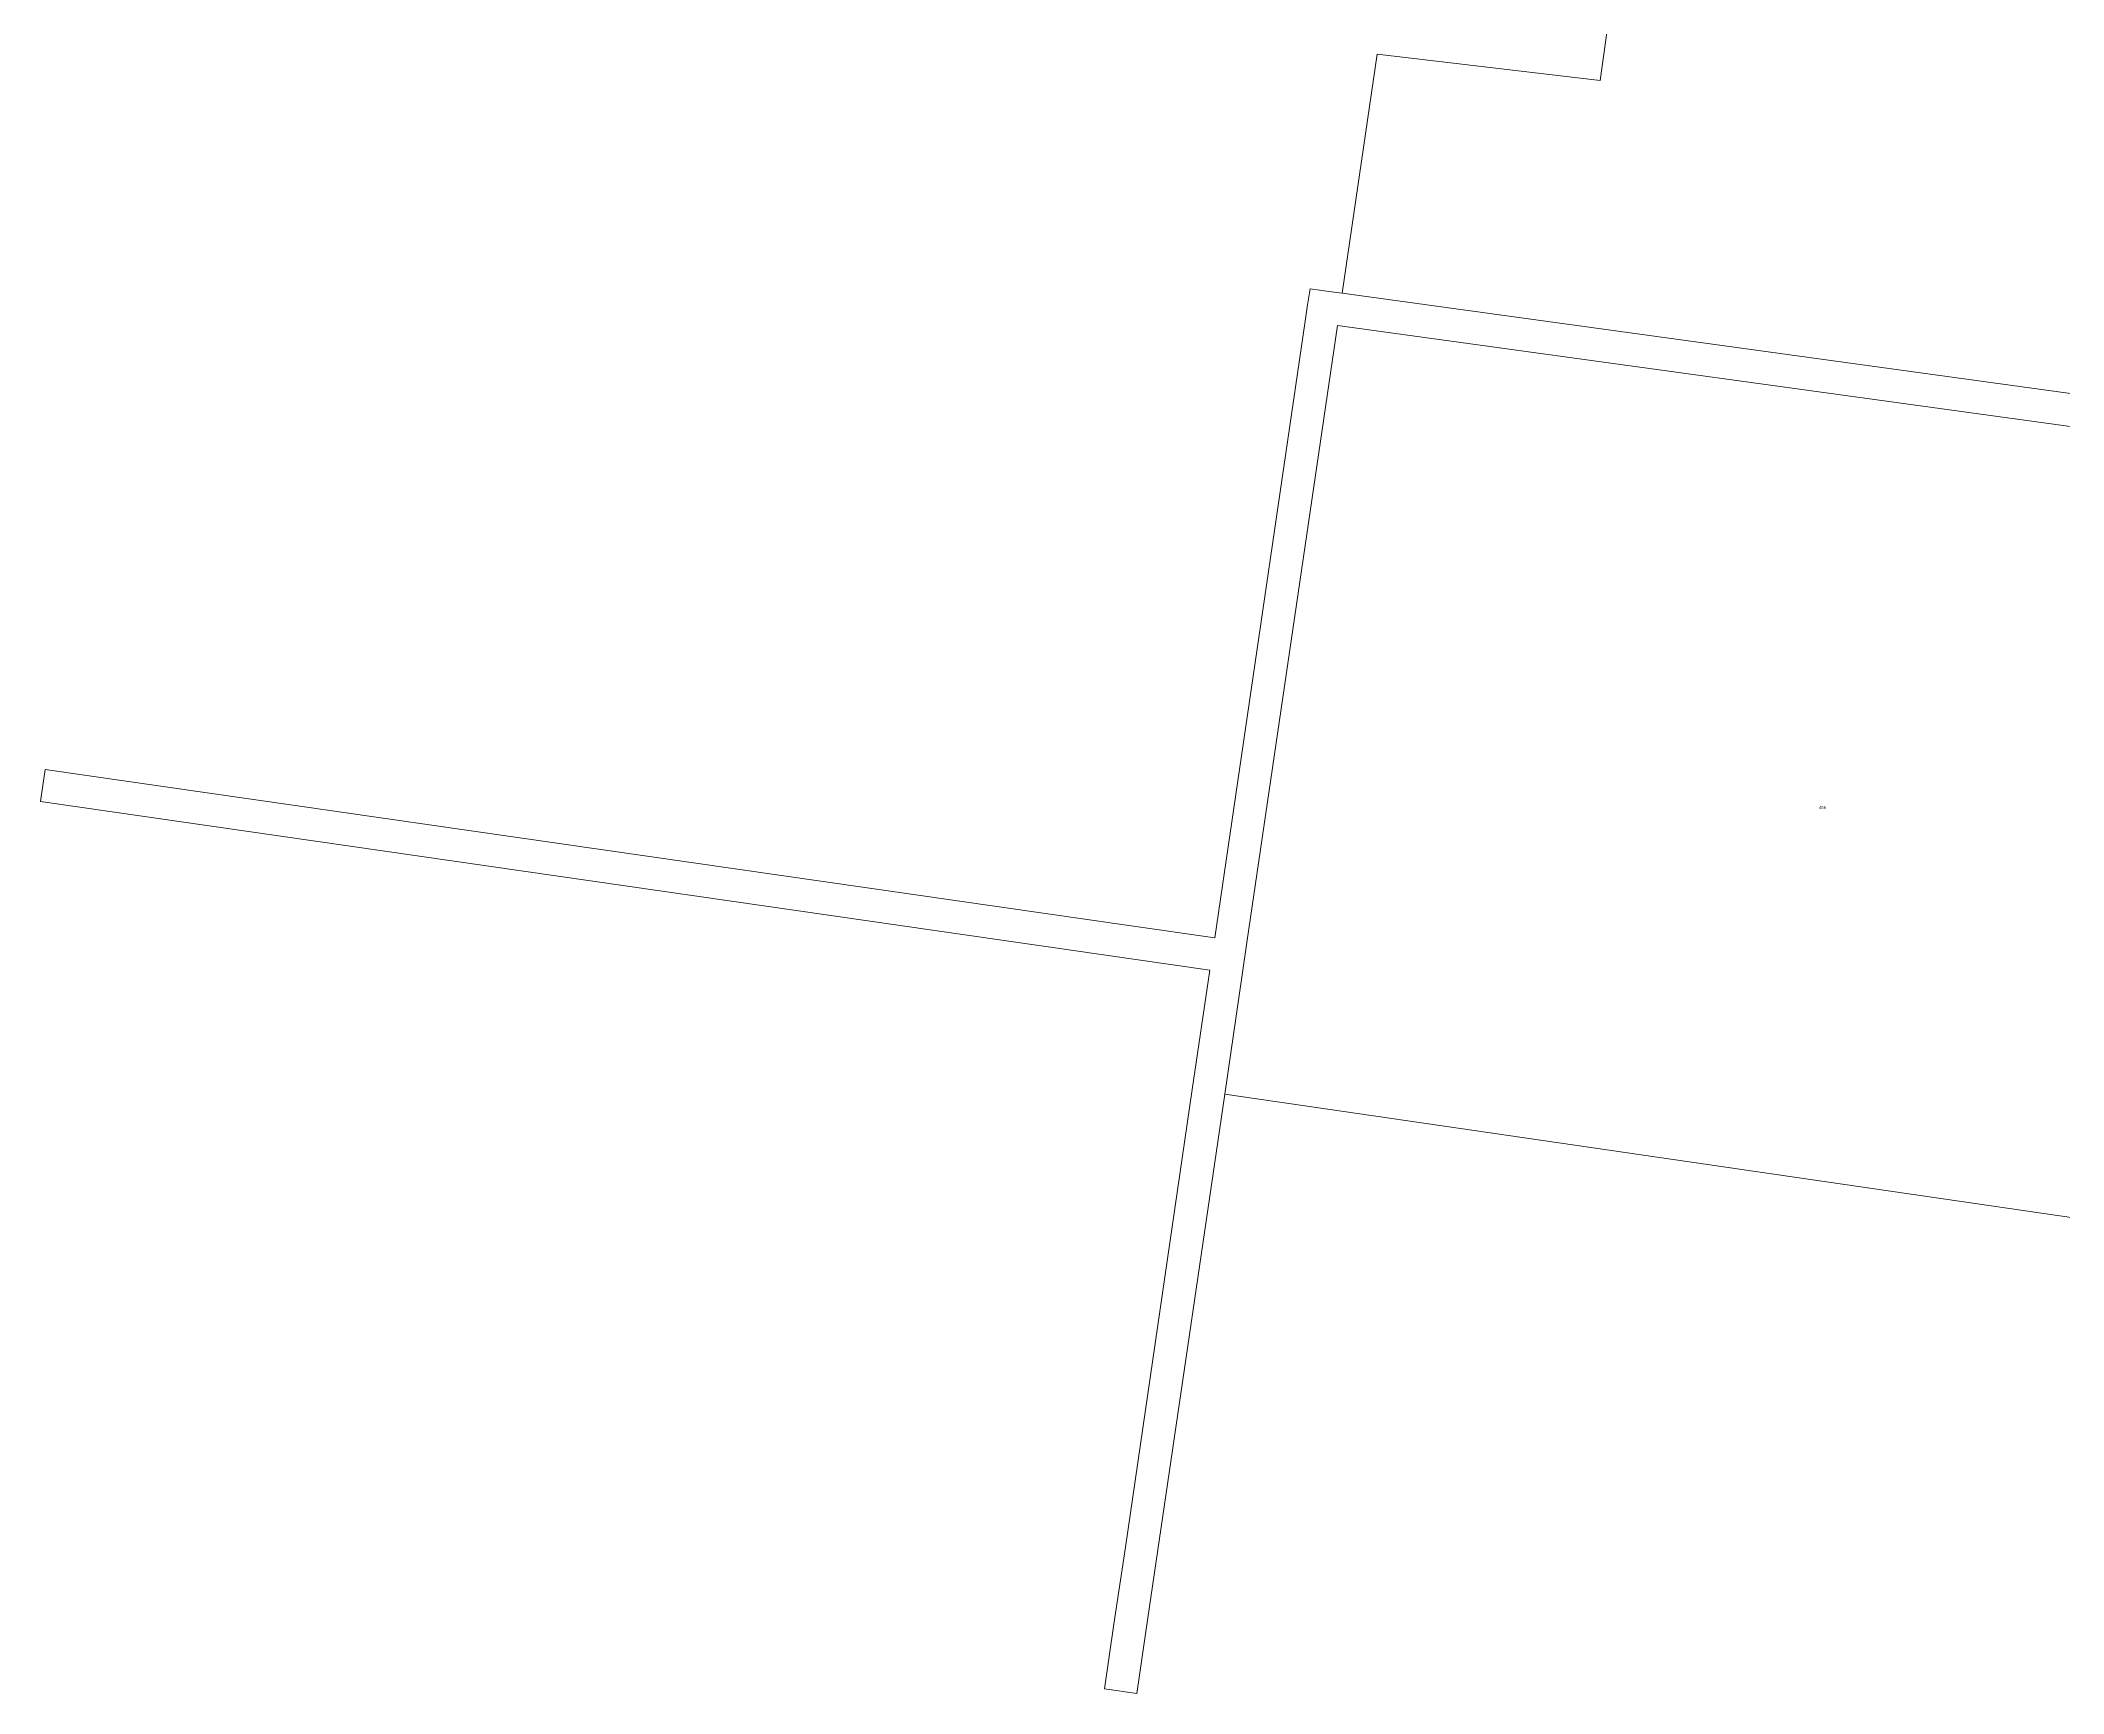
# Model space of a CAD drawing. Header units: metres. Extents: x 231386 to 236041, y 6156846 to 6161532.
# Drawn here: x 231386 to 232634, y 6157562 to 6158582 of the extents above; entities that cross this region are included whole.
import ezdxf

# ---------------------------------------------------------------- set-up
doc = ezdxf.new("R2010")
doc.units = ezdxf.units.M
doc.layers.add('Cadastre Land Parcels_SP_EXT', color=9, linetype='Continuous', lineweight=5)
doc.styles.get("Standard").update_dxf_attribs({"font": 'arial.ttf'})

msp = doc.modelspace()

# ---------------------------------------------------------------- linework, layer by layer
at = {"layer": 'Cadastre Land Parcels_SP_EXT', "linetype": 'Continuous'}
for points in [[(233242.4, 6159092.6), (232439, 6159208.7), (232348.2, 6158557.1), (232210.8, 6158573.3), (232189.2, 6158425.8), (232843, 6158335.7), (233093.2, 6158301.3), (233126.1, 6158536.1), (233143.2, 6158658.6), (233162.3, 6158794.8), (233185.1, 6158957.2), (233223.4, 6158951.3), (233242.4, 6159092.6)], [(232844.2, 6158315.2), (232186.2, 6158405.8), (232130.4, 6158025.2), (232127.5, 6158005.3), (232116.7, 6157931.6), (232754.6, 6157838.7), (232855.2, 6158140.8), (232851.6, 6158198.1), (232844.2, 6158315.2)]]:
    msp.add_lwpolyline(points, close=True, dxfattribs=at)
msp.add_lwpolyline([(232843, 6158335.7), (232189.2, 6158425.8), (232180.9, 6158426.9), (232169.3, 6158428.5), (232167.8, 6158418.6), (232166.4, 6158408.6), (232117.5, 6158075.8), (232110.5, 6158028.1), (232059, 6158035.5), (231462, 6158121.5), (231389.2, 6158132), (231386.3, 6158112.1), (232107.6, 6158008.2), (232096.7, 6157934.5), (232055.4, 6157652.2), (232048.4, 6157604.7), (232042.5, 6157564.7), (232062.4, 6157561.8), (232069.3, 6157608.6), (232076.2, 6157656.1), (232116.7, 6157931.6), (232127.5, 6158005.3), (232130.4, 6158025.2), (232186.2, 6158405.8), (232844.2, 6158315.2)], dxfattribs=at)

# ---------------------------------------------------------------- texts
at = {"layer": 'Cadastre Land Parcels_SP_EXT'}
msp.add_text('456', height=1.8, dxfattribs=at).set_placement((232483.3, 6158107.6))

doc.saveas('drawing.dxf')
